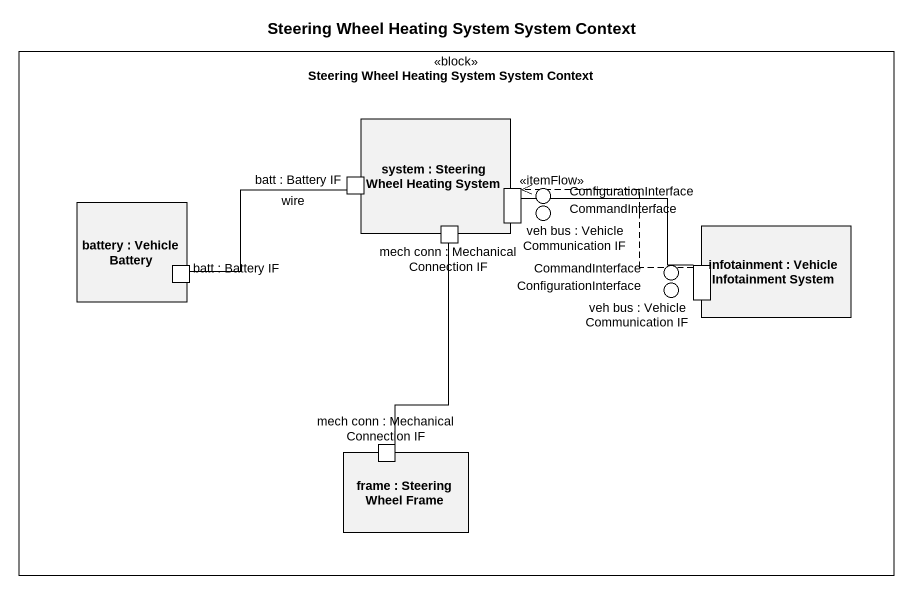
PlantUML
@startuml
title Steering Wheel Heating System System Context
rectangle "Steering Wheel Heating System System Context" as Steering_Wheel_Heating <<block>> {
  rectangle "system : Steering Wheel Heating System" as system {
    port "batt : Battery IF" as batt
    port "veh bus : Vehicle Communication IF" as veh_bus
    port "mech conn : Mechanical Connection IF" as mech_conn
  }
  rectangle "battery : Vehicle Battery" as battery {
    port "batt : Battery IF" as batt_2
  }
  rectangle "infotainment : Vehicle Infotainment System" as infotainment {
    port "veh bus : Vehicle Communication IF" as veh_bus_2
  }
  rectangle "frame : Steering Wheel Frame" as frame_ {
    port "mech conn : Mechanical Connection IF" as mech_conn_2
  }
}
() ConfigurationInterface
() CommandInterface
() "CommandInterface" as CommandInterface_2
() "ConfigurationInterface" as ConfigurationInterface_2
Steering_Wheel_Heating -up- ConfigurationInterface
Steering_Wheel_Heating -up- CommandInterface
Steering_Wheel_Heating -right- CommandInterface_2
Steering_Wheel_Heating -right- ConfigurationInterface_2
batt_2 -right- batt : wire
veh_bus_2 -left- veh_bus
veh_bus_2 .left.> veh_bus : <<itemFlow>>
mech_conn_2 -up- mech_conn
@enduml
